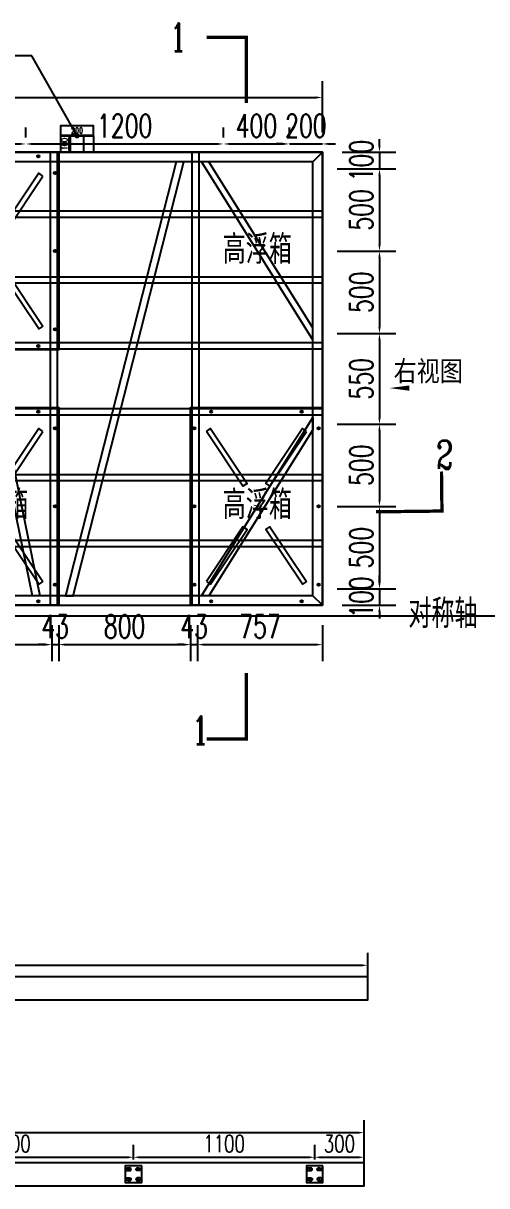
# Model space of a CAD drawing. Header units: millimetres. Extents: x -1471591 to 944464, y -468930 to 547002.
# Drawn here: x -947040 to -944226, y 16680 to 23737 of the extents above; entities that cross this region are included whole.
import ezdxf

# ---------------------------------------------------------------- set-up
doc = ezdxf.new("R2010")
doc.units = ezdxf.units.MM
doc.header["$LTSCALE"] = 10
doc.header["$PDMODE"] = 35
doc.linetypes.add('-6_350_HOLE$0$DASH', pattern=[0.35, 0.25, -0.1])
for name, color, linetype in [('DIM_LEAD', 3, 'Continuous'), ('DIM_SYMB', 3, 'Continuous'), ('PUB_TEXT', 7, 'Continuous'), ('W-FLOAT_BOWL浮筒', 253, 'Continuous'), ('W-STEEL_FRAME钢架', 3, 'Continuous'), ('W-STEEL_KEEL钢龙骨', 5, 'Continuous')]:
    doc.layers.add(name, color=color, linetype=linetype)
doc.styles.add('_TCH_DIM', font='SIMPLEX.shx', dxfattribs={"bigfont": 'hztxt.shx'})
doc.styles.add('_TCH_LABEL', font='COMPLEX', dxfattribs={"bigfont": 'GBCBIG'})
doc.styles.get("Standard").update_dxf_attribs({"font": 'simplex.shx', "width": 0.8, "bigfont": 'hztxt.shx'})
doc.styles.add('STANDARD_T3', font='simplex.shx', dxfattribs={"width": 0.7, "bigfont": 'hztxt.shx'})
doc.styles.add('黑体', font='simhei.ttf', dxfattribs={"width": 0.8})
doc.dimstyles.new('W&&10', dxfattribs={"dimtxt": 35, "dimasz": 10, "dimexe": 25, "dimexo": 30, "dimgap": 10, "dimtad": 1, "dimdec": 0, "dimzin": 0, "dimdsep": 46, "dimtxsty": 'STANDARD_T3', "dimcen": 0.09, "dimclrd": 1, "dimclre": 1, "dimclrt": 7, "dimazin": 2, "dimtfac": 1, "dimtdec": 0, "dimtix": 1, "dimtmove": 1, "dimatfit": 3, "dimfxl": 0, "dimtolj": 1, "dimtzin": 0, "dimarcsym": 0})
doc.dimstyles.new('W&&30', dxfattribs={"dimtxt": 105, "dimasz": 30, "dimexe": 75, "dimexo": 90, "dimgap": 30, "dimtad": 1, "dimdec": 0, "dimzin": 0, "dimdsep": 46, "dimtxsty": 'STANDARD_T3', "dimcen": 0.09, "dimclrd": 1, "dimclre": 1, "dimclrt": 7, "dimazin": 2, "dimtfac": 1, "dimtdec": 0, "dimtix": 1, "dimtmove": 2, "dimatfit": 3, "dimfxl": 0, "dimtolj": 1, "dimtzin": 0, "dimarcsym": 0})
doc.dimstyles.new('W&&40', dxfattribs={"dimtxt": 140, "dimasz": 40, "dimexe": 100, "dimexo": 120, "dimgap": 40, "dimtad": 1, "dimdec": 0, "dimzin": 0, "dimdsep": 46, "dimtxsty": 'STANDARD_T3', "dimcen": 0.09, "dimclrd": 1, "dimclre": 1, "dimclrt": 7, "dimazin": 2, "dimtfac": 1, "dimtdec": 0, "dimtix": 1, "dimtmove": 2, "dimatfit": 3, "dimfxl": 0, "dimtolj": 1, "dimtzin": 0, "dimarcsym": 0})

# ---------------------------------------------------------------- blocks, each defined once
blk = doc.blocks.new('*D854')
at = {"color": 1, "lineweight": -2, "transparency": 16777216}
for p, q in [((-950548.7, 17898.1), (-950548.7, 18093.1)), ((-944948.7, 17898.1), (-944948.7, 18093.1)), ((-950518.7, 18018.1), (-944978.7, 18018.1))]:
    blk.add_line(p, q, dxfattribs=at)
at = {"color": 1, "transparency": 16777216}
for points in [[(-950518.7, 18023.1), (-950518.7, 18013.1), (-950548.7, 18018.1)], [(-944978.7, 18023.1), (-944978.7, 18013.1), (-944948.7, 18018.1)]]:
    blk.add_solid(points, dxfattribs=at)
at = {"layer": 'Defpoints', "color": 0, "transparency": 16777216}
for p in [(-944948.7, 18018.1), (-950548.7, 17808.1), (-944948.7, 17808.1)]:
    blk.add_point(p, dxfattribs=at)
at = {"color": 7, "transparency": 16777216, "insert": (-947748.7, 18100.6), "char_height": 105, "attachment_point": 5, "style": 'STANDARD_T3'}
blk.add_mtext('\\A1;5600', dxfattribs=at)
blk = doc.blocks.new('*D855')
at = {"color": 1, "lineweight": -2, "transparency": 16777216}
for p, q in [((-950570.3, 16769.9), (-950570.3, 17077.5)), ((-944970.3, 16769.9), (-944970.3, 17077.5)), ((-950540.3, 17002.5), (-945000.3, 17002.5))]:
    blk.add_line(p, q, dxfattribs=at)
at = {"color": 1, "transparency": 16777216}
for points in [[(-950540.3, 17007.5), (-950540.3, 16997.5), (-950570.3, 17002.5)], [(-945000.3, 17007.5), (-945000.3, 16997.5), (-944970.3, 17002.5)]]:
    blk.add_solid(points, dxfattribs=at)
at = {"layer": 'Defpoints', "color": 0, "transparency": 16777216}
for p in [(-944970.3, 17002.5), (-950570.3, 16679.9), (-944970.3, 16679.9)]:
    blk.add_point(p, dxfattribs=at)
at = {"color": 7, "transparency": 16777216, "insert": (-947770.3, 17085), "char_height": 105, "attachment_point": 5, "style": 'STANDARD_T3'}
blk.add_mtext('\\A1;5600', dxfattribs=at)
blk = doc.blocks.new('$matou$00000140')
blk.add_lwpolyline([(-50, 50), (50, 50), (50, -50), (-50, -50)], close=True)
for points in [[(-22.5, 37.5), (-37.5, 37.5, 0.414214), (-45, 30), (-45, 30, 0.414214), (-37.5, 22.5), (-22.5, 22.5, 0.414214), (-15, 30), (-15, 30, 0.414214)], [(22.5, 37.5), (37.5, 37.5, -0.414214), (45, 30), (45, 30, -0.414214), (37.5, 22.5), (22.5, 22.5, -0.414214), (15, 30), (15, 30, -0.414214)], [(-22.5, -37.5), (-37.5, -37.5, -0.414214), (-45, -30), (-45, -30, -0.414214), (-37.5, -22.5), (-22.5, -22.5, -0.414214), (-15, -30), (-15, -30, -0.414214)], [(22.5, -37.5), (37.5, -37.5, 0.414214), (45, -30), (45, -30, 0.414214), (37.5, -22.5), (22.5, -22.5, 0.414214), (15, -30), (15, -30, 0.414214)]]:
    blk.add_lwpolyline(points, format="xyb", close=True)
blk = doc.blocks.new('*U322')
at = {"layer": 'W-STEEL_FRAME钢架', "color": 2}
for centre in [(-25, 32.7), (25, 32.7), (-25, -32.7), (25, -32.7)]:
    blk.add_circle(centre, 7, dxfattribs=at)
blk.add_blockref('$matou$00000140', (0, 0))
blk = doc.blocks.new('*U323')
at = {"color": 0, "linetype": 'ByBlock', "lineweight": -2}
for p in [(0, 0), (1100, 0)]:
    blk.add_blockref('*U322', p, dxfattribs=at)
blk = doc.blocks.new('*D858')
at = {"color": 1, "lineweight": -2, "transparency": 16777216}
for p, q in [((-947870.3, 16839.9), (-947870.3, 16927.8)), ((-946370.3, 16839.9), (-946370.3, 16927.8)), ((-947840.3, 16852.8), (-946400.3, 16852.8))]:
    blk.add_line(p, q, dxfattribs=at)
at = {"color": 1, "transparency": 16777216}
for points in [[(-947840.3, 16857.8), (-947840.3, 16847.8), (-947870.3, 16852.8)], [(-946400.3, 16857.8), (-946400.3, 16847.8), (-946370.3, 16852.8)]]:
    blk.add_solid(points, dxfattribs=at)
at = {"layer": 'Defpoints', "color": 0, "transparency": 16777216}
for p in [(-946370.3, 16852.8), (-947870.3, 16749.9), (-946370.3, 16749.9)]:
    blk.add_point(p, dxfattribs=at)
at = {"color": 7, "transparency": 16777216, "insert": (-947120.3, 16935.3), "char_height": 105, "attachment_point": 5, "style": 'STANDARD_T3'}
blk.add_mtext('\\A1;1500', dxfattribs=at)
blk = doc.blocks.new('*D859')
at = {"color": 1, "lineweight": -2, "transparency": 16777216}
for p, q in [((-946370.3, 16839.9), (-946370.3, 16927.8)), ((-945270.3, 16839.9), (-945270.3, 16927.8)), ((-946340.3, 16852.8), (-945300.3, 16852.8))]:
    blk.add_line(p, q, dxfattribs=at)
at = {"color": 1, "transparency": 16777216}
for points in [[(-946340.3, 16857.8), (-946340.3, 16847.8), (-946370.3, 16852.8)], [(-945300.3, 16857.8), (-945300.3, 16847.8), (-945270.3, 16852.8)]]:
    blk.add_solid(points, dxfattribs=at)
at = {"layer": 'Defpoints', "color": 0, "transparency": 16777216}
for p in [(-945270.3, 16852.8), (-946370.3, 16749.9), (-945270.3, 16749.9)]:
    blk.add_point(p, dxfattribs=at)
at = {"color": 7, "transparency": 16777216, "insert": (-945820.3, 16935.3), "char_height": 105, "attachment_point": 5, "style": 'STANDARD_T3'}
blk.add_mtext('\\A1;1100', dxfattribs=at)
blk = doc.blocks.new('*D860')
at = {"color": 1, "lineweight": -2, "transparency": 16777216}
for p, q in [((-945270.3, 16839.9), (-945270.3, 16927.8)), ((-944970.3, 16839.9), (-944970.3, 16927.8)), ((-945240.3, 16852.8), (-945000.3, 16852.8))]:
    blk.add_line(p, q, dxfattribs=at)
at = {"color": 1, "transparency": 16777216}
for points in [[(-945240.3, 16857.8), (-945240.3, 16847.8), (-945270.3, 16852.8)], [(-945000.3, 16857.8), (-945000.3, 16847.8), (-944970.3, 16852.8)]]:
    blk.add_solid(points, dxfattribs=at)
at = {"layer": 'Defpoints', "color": 0, "transparency": 16777216}
for p in [(-944970.3, 16852.8), (-945270.3, 16749.9), (-944970.3, 16749.9)]:
    blk.add_point(p, dxfattribs=at)
at = {"color": 7, "transparency": 16777216, "insert": (-945120.3, 16935.3), "char_height": 105, "attachment_point": 5, "style": 'STANDARD_T3'}
blk.add_mtext('\\A1;300', dxfattribs=at)
blk = doc.blocks.new('*D340')
at = {"color": 1, "lineweight": -2, "transparency": 16777216}
for p, q in [((-947580.8, 20083.3), (-947580.8, 19864.8)), ((-946866.8, 20083.3), (-946866.8, 19864.8)), ((-947540.8, 19964.8), (-946906.8, 19964.8))]:
    blk.add_line(p, q, dxfattribs=at)
at = {"color": 1, "transparency": 16777216}
for points in [[(-947540.8, 19971.5), (-947540.8, 19958.1), (-947580.8, 19964.8)], [(-946906.8, 19971.5), (-946906.8, 19958.1), (-946866.8, 19964.8)]]:
    blk.add_solid(points, dxfattribs=at)
at = {"layer": 'Defpoints', "color": 0, "transparency": 16777216}
for p in [(-947580.8, 20203.3), (-946866.8, 20203.3), (-946866.8, 19964.8)]:
    blk.add_point(p, dxfattribs=at)
at = {"color": 7, "transparency": 16777216, "insert": (-947223.8, 20074.8), "char_height": 140, "attachment_point": 5, "style": 'STANDARD_T3'}
blk.add_mtext('\\A1;714', dxfattribs=at)
blk = doc.blocks.new('*D333')
at = {"color": 1, "lineweight": -2, "transparency": 16777216}
for p, q in [((-946866.8, 20083.3), (-946866.8, 19864.8)), ((-946824.3, 20083.3), (-946824.3, 19864.8)), ((-946906.8, 19964.8), (-946946.8, 19964.8)), ((-946866.8, 19964.8), (-946824.3, 19964.8)), ((-946784.3, 19964.8), (-946744.3, 19964.8))]:
    blk.add_line(p, q, dxfattribs=at)
at = {"color": 1, "transparency": 16777216}
for points in [[(-946906.8, 19971.5), (-946906.8, 19958.1), (-946866.8, 19964.8)], [(-946784.3, 19971.5), (-946784.3, 19958.1), (-946824.3, 19964.8)]]:
    blk.add_solid(points, dxfattribs=at)
at = {"layer": 'Defpoints', "color": 0, "transparency": 16777216}
for p in [(-946866.8, 20203.3), (-946824.3, 20203.3), (-946824.3, 19964.8)]:
    blk.add_point(p, dxfattribs=at)
at = {"color": 7, "transparency": 16777216, "insert": (-946845.6, 20074.8), "char_height": 140, "attachment_point": 5, "style": 'STANDARD_T3'}
blk.add_mtext('\\A1;43', dxfattribs=at)
blk = doc.blocks.new('*D334')
at = {"color": 1, "lineweight": -2, "transparency": 16777216}
for p, q in [((-946824.3, 20083.3), (-946824.3, 19864.8)), ((-946023.8, 20083.3), (-946023.8, 19864.8)), ((-946784.3, 19964.8), (-946063.8, 19964.8))]:
    blk.add_line(p, q, dxfattribs=at)
at = {"color": 1, "transparency": 16777216}
for points in [[(-946784.3, 19971.5), (-946784.3, 19958.1), (-946824.3, 19964.8)], [(-946063.8, 19971.5), (-946063.8, 19958.1), (-946023.8, 19964.8)]]:
    blk.add_solid(points, dxfattribs=at)
at = {"layer": 'Defpoints', "color": 0, "transparency": 16777216}
for p in [(-946824.3, 20203.3), (-946023.8, 20203.3), (-946023.8, 19964.8)]:
    blk.add_point(p, dxfattribs=at)
at = {"color": 7, "transparency": 16777216, "insert": (-946424.1, 20074.8), "char_height": 140, "attachment_point": 5, "style": 'STANDARD_T3'}
blk.add_mtext('\\A1;800', dxfattribs=at)
blk = doc.blocks.new('*D330')
at = {"color": 1, "lineweight": -2, "transparency": 16777216}
for p, q in [((-946023.8, 20083.3), (-946023.8, 19864.8)), ((-945980.8, 20083.3), (-945980.8, 19864.8)), ((-946063.8, 19964.8), (-946103.8, 19964.8)), ((-946023.8, 19964.8), (-945980.8, 19964.8)), ((-945940.8, 19964.8), (-945900.8, 19964.8))]:
    blk.add_line(p, q, dxfattribs=at)
at = {"color": 1, "transparency": 16777216}
for points in [[(-946063.8, 19971.5), (-946063.8, 19958.1), (-946023.8, 19964.8)], [(-945940.8, 19971.5), (-945940.8, 19958.1), (-945980.8, 19964.8)]]:
    blk.add_solid(points, dxfattribs=at)
at = {"layer": 'Defpoints', "color": 0, "transparency": 16777216}
for p in [(-946023.8, 20203.3), (-945980.8, 20203.3), (-945980.8, 19964.8)]:
    blk.add_point(p, dxfattribs=at)
at = {"color": 7, "transparency": 16777216, "insert": (-946002.3, 20074.8), "char_height": 140, "attachment_point": 5, "style": 'STANDARD_T3'}
blk.add_mtext('\\A1;43', dxfattribs=at)
blk = doc.blocks.new('*D331')
at = {"color": 1, "lineweight": -2, "transparency": 16777216}
for p, q in [((-945980.8, 20083.3), (-945980.8, 19864.8)), ((-945223.8, 20083.3), (-945223.8, 19864.8)), ((-945940.8, 19964.8), (-945263.8, 19964.8))]:
    blk.add_line(p, q, dxfattribs=at)
at = {"color": 1, "transparency": 16777216}
for points in [[(-945940.8, 19971.5), (-945940.8, 19958.1), (-945980.8, 19964.8)], [(-945263.8, 19971.5), (-945263.8, 19958.1), (-945223.8, 19964.8)]]:
    blk.add_solid(points, dxfattribs=at)
at = {"layer": 'Defpoints', "color": 0, "transparency": 16777216}
for p in [(-945980.8, 20203.3), (-945223.8, 20203.3), (-945223.8, 19964.8)]:
    blk.add_point(p, dxfattribs=at)
at = {"color": 7, "transparency": 16777216, "insert": (-945602.3, 20074.8), "char_height": 140, "attachment_point": 5, "style": 'STANDARD_T3'}
blk.add_mtext('\\A1;757', dxfattribs=at)
blk = doc.blocks.new('*D332')
at = {"color": 1, "lineweight": -2, "transparency": 16777216}
for p, q in [((-950823.8, 23073.3), (-950823.8, 23385.8)), ((-945223.8, 23073.3), (-945223.8, 23385.8)), ((-950783.8, 23285.8), (-945263.8, 23285.8))]:
    blk.add_line(p, q, dxfattribs=at)
at = {"color": 1, "transparency": 16777216}
for points in [[(-950783.8, 23292.5), (-950783.8, 23279.1), (-950823.8, 23285.8)], [(-945263.8, 23292.5), (-945263.8, 23279.1), (-945223.8, 23285.8)]]:
    blk.add_solid(points, dxfattribs=at)
at = {"layer": 'Defpoints', "color": 0, "transparency": 16777216}
for p in [(-945223.8, 23285.8), (-950823.8, 22953.3), (-945223.8, 22953.3)]:
    blk.add_point(p, dxfattribs=at)
at = {"color": 7, "transparency": 16777216, "insert": (-948023.8, 23395.8), "char_height": 140, "attachment_point": 5, "style": 'STANDARD_T3'}
blk.add_mtext('\\A1;5600', dxfattribs=at)
blk = doc.blocks.new('*D361')
at = {"color": 1, "lineweight": -2, "transparency": 16777216}
for p, q in [((-947423.8, 23043.3), (-947423.8, 23103.9)), ((-947023.8, 23043.3), (-947023.8, 23103.9)), ((-947383.8, 23003.9), (-947063.8, 23003.9))]:
    blk.add_line(p, q, dxfattribs=at)
at = {"color": 1, "transparency": 16777216}
for points in [[(-947383.8, 23010.6), (-947383.8, 22997.3), (-947423.8, 23003.9)], [(-947063.8, 23010.6), (-947063.8, 22997.3), (-947023.8, 23003.9)]]:
    blk.add_solid(points, dxfattribs=at)
at = {"layer": 'Defpoints', "color": 0, "transparency": 16777216}
for p in [(-947023.8, 23003.9), (-947423.8, 22923.3), (-947023.8, 22923.3)]:
    blk.add_point(p, dxfattribs=at)
at = {"color": 7, "transparency": 16777216, "insert": (-947223.8, 23113.9), "char_height": 140, "attachment_point": 5, "style": 'STANDARD_T3'}
blk.add_mtext('\\A1;400', dxfattribs=at)
blk = doc.blocks.new('*D362')
at = {"color": 1, "lineweight": -2, "transparency": 16777216}
for p, q in [((-947023.8, 23043.3), (-947023.8, 23103.9)), ((-945823.8, 23043.3), (-945823.8, 23103.9)), ((-946983.8, 23003.9), (-945863.8, 23003.9))]:
    blk.add_line(p, q, dxfattribs=at)
at = {"color": 1, "transparency": 16777216}
for points in [[(-946983.8, 23010.6), (-946983.8, 22997.3), (-947023.8, 23003.9)], [(-945863.8, 23010.6), (-945863.8, 22997.3), (-945823.8, 23003.9)]]:
    blk.add_solid(points, dxfattribs=at)
at = {"layer": 'Defpoints', "color": 0, "transparency": 16777216}
for p in [(-945823.8, 23003.9), (-947023.8, 22923.3), (-945823.8, 22923.3)]:
    blk.add_point(p, dxfattribs=at)
at = {"color": 7, "transparency": 16777216, "insert": (-946423.8, 23113.9), "char_height": 140, "attachment_point": 5, "style": 'STANDARD_T3'}
blk.add_mtext('\\A1;1200', dxfattribs=at)
blk = doc.blocks.new('*D347')
at = {"color": 1, "lineweight": -2, "transparency": 16777216}
for p, q in [((-945823.8, 23043.3), (-945823.8, 23103.9)), ((-945423.8, 23043.3), (-945423.8, 23103.9)), ((-945783.8, 23003.9), (-945463.8, 23003.9))]:
    blk.add_line(p, q, dxfattribs=at)
at = {"color": 1, "transparency": 16777216}
for points in [[(-945783.8, 23010.6), (-945783.8, 22997.3), (-945823.8, 23003.9)], [(-945463.8, 23010.6), (-945463.8, 22997.3), (-945423.8, 23003.9)]]:
    blk.add_solid(points, dxfattribs=at)
at = {"layer": 'Defpoints', "color": 0, "transparency": 16777216}
for p in [(-945423.8, 23003.9), (-945823.8, 22923.3), (-945423.8, 22923.3)]:
    blk.add_point(p, dxfattribs=at)
at = {"color": 7, "transparency": 16777216, "insert": (-945623.8, 23113.9), "char_height": 140, "attachment_point": 5, "style": 'STANDARD_T3'}
blk.add_mtext('\\A1;400', dxfattribs=at)
blk = doc.blocks.new('*D348')
at = {"color": 1, "lineweight": -2, "transparency": 16777216}
for p, q in [((-945423.8, 23043.3), (-945423.8, 23103.9)), ((-945223.8, 23073.3), (-945223.8, 23103.9)), ((-945463.8, 23003.9), (-945503.8, 23003.9)), ((-945423.8, 23003.9), (-945223.8, 23003.9)), ((-945183.8, 23003.9), (-945143.8, 23003.9))]:
    blk.add_line(p, q, dxfattribs=at)
at = {"color": 1, "transparency": 16777216}
for points in [[(-945463.8, 23010.6), (-945463.8, 22997.3), (-945423.8, 23003.9)], [(-945183.8, 23010.6), (-945183.8, 22997.3), (-945223.8, 23003.9)]]:
    blk.add_solid(points, dxfattribs=at)
at = {"layer": 'Defpoints', "color": 0, "transparency": 16777216}
for p in [(-945223.8, 23003.9), (-945223.8, 22953.3), (-945423.8, 22923.3)]:
    blk.add_point(p, dxfattribs=at)
at = {"color": 7, "transparency": 16777216, "insert": (-945323.8, 23113.9), "char_height": 140, "attachment_point": 5, "style": 'STANDARD_T3'}
blk.add_mtext('\\A1;200', dxfattribs=at)
blk = doc.blocks.new('*D349')
at = {"color": 1, "lineweight": -2, "transparency": 16777216}
for p, q in [((-944877.1, 22993.3), (-944877.1, 23033.3)), ((-945103.8, 22953.3), (-944777.1, 22953.3)), ((-944877.1, 22953.3), (-944877.1, 22853.3)), ((-945133.8, 22853.3), (-944777.1, 22853.3)), ((-944877.1, 22813.3), (-944877.1, 22773.3))]:
    blk.add_line(p, q, dxfattribs=at)
at = {"color": 1, "transparency": 16777216}
for points in [[(-944883.8, 22993.3), (-944870.4, 22993.3), (-944877.1, 22953.3)], [(-944883.8, 22813.3), (-944870.4, 22813.3), (-944877.1, 22853.3)]]:
    blk.add_solid(points, dxfattribs=at)
at = {"layer": 'Defpoints', "color": 0, "transparency": 16777216}
for p in [(-945223.8, 22953.3), (-945253.8, 22853.3), (-944877.1, 22853.3)]:
    blk.add_point(p, dxfattribs=at)
at = {"color": 7, "transparency": 16777216, "insert": (-944987.1, 22903.3), "char_height": 140, "attachment_point": 5, "rotation": 90, "style": 'STANDARD_T3'}
blk.add_mtext('\\A1;100', dxfattribs=at)
blk = doc.blocks.new('*D350')
at = {"color": 1, "lineweight": -2, "transparency": 16777216}
for p, q in [((-945133.8, 22853.3), (-944777.1, 22853.3)), ((-944877.1, 22813.3), (-944877.1, 22393.3)), ((-945133.8, 22353.3), (-944777.1, 22353.3))]:
    blk.add_line(p, q, dxfattribs=at)
at = {"color": 1, "transparency": 16777216}
for points in [[(-944883.8, 22813.3), (-944870.4, 22813.3), (-944877.1, 22853.3)], [(-944883.8, 22393.3), (-944870.4, 22393.3), (-944877.1, 22353.3)]]:
    blk.add_solid(points, dxfattribs=at)
at = {"layer": 'Defpoints', "color": 0, "transparency": 16777216}
for p in [(-945253.8, 22853.3), (-945253.8, 22353.3), (-944877.1, 22353.3)]:
    blk.add_point(p, dxfattribs=at)
at = {"color": 7, "transparency": 16777216, "insert": (-944987.1, 22603.3), "char_height": 140, "attachment_point": 5, "rotation": 90, "style": 'STANDARD_T3'}
blk.add_mtext('\\A1;500', dxfattribs=at)
blk = doc.blocks.new('*D351')
at = {"color": 1, "lineweight": -2, "transparency": 16777216}
for p, q in [((-945133.8, 22353.3), (-944777.1, 22353.3)), ((-944877.1, 22313.3), (-944877.1, 21893.3)), ((-945133.8, 21853.3), (-944777.1, 21853.3))]:
    blk.add_line(p, q, dxfattribs=at)
at = {"color": 1, "transparency": 16777216}
for points in [[(-944883.8, 22313.3), (-944870.4, 22313.3), (-944877.1, 22353.3)], [(-944883.8, 21893.3), (-944870.4, 21893.3), (-944877.1, 21853.3)]]:
    blk.add_solid(points, dxfattribs=at)
at = {"layer": 'Defpoints', "color": 0, "transparency": 16777216}
for p in [(-945253.8, 22353.3), (-945253.8, 21853.3), (-944877.1, 21853.3)]:
    blk.add_point(p, dxfattribs=at)
at = {"color": 7, "transparency": 16777216, "insert": (-944987.1, 22103.3), "char_height": 140, "attachment_point": 5, "rotation": 90, "style": 'STANDARD_T3'}
blk.add_mtext('\\A1;500', dxfattribs=at)
blk = doc.blocks.new('*D352')
at = {"color": 1, "lineweight": -2, "transparency": 16777216}
for p, q in [((-945133.8, 21853.3), (-944777.1, 21853.3)), ((-944877.1, 21813.3), (-944877.1, 21343.3)), ((-945133.8, 21303.3), (-944777.1, 21303.3))]:
    blk.add_line(p, q, dxfattribs=at)
at = {"color": 1, "transparency": 16777216}
for points in [[(-944883.8, 21813.3), (-944870.4, 21813.3), (-944877.1, 21853.3)], [(-944883.8, 21343.3), (-944870.4, 21343.3), (-944877.1, 21303.3)]]:
    blk.add_solid(points, dxfattribs=at)
at = {"layer": 'Defpoints', "color": 0, "transparency": 16777216}
for p in [(-945253.8, 21853.3), (-945253.8, 21303.3), (-944877.1, 21303.3)]:
    blk.add_point(p, dxfattribs=at)
at = {"color": 7, "transparency": 16777216, "insert": (-944987.1, 21578.3), "char_height": 140, "attachment_point": 5, "rotation": 90, "style": 'STANDARD_T3'}
blk.add_mtext('\\A1;550', dxfattribs=at)
blk = doc.blocks.new('*D353')
at = {"color": 1, "lineweight": -2, "transparency": 16777216}
for p, q in [((-945133.8, 21303.3), (-944777.1, 21303.3)), ((-944877.1, 21263.3), (-944877.1, 20843.3)), ((-945133.8, 20803.3), (-944777.1, 20803.3))]:
    blk.add_line(p, q, dxfattribs=at)
at = {"color": 1, "transparency": 16777216}
for points in [[(-944883.8, 21263.3), (-944870.4, 21263.3), (-944877.1, 21303.3)], [(-944883.8, 20843.3), (-944870.4, 20843.3), (-944877.1, 20803.3)]]:
    blk.add_solid(points, dxfattribs=at)
at = {"layer": 'Defpoints', "color": 0, "transparency": 16777216}
for p in [(-945253.8, 21303.3), (-945253.8, 20803.3), (-944877.1, 20803.3)]:
    blk.add_point(p, dxfattribs=at)
at = {"color": 7, "transparency": 16777216, "insert": (-944987.1, 21053.3), "char_height": 140, "attachment_point": 5, "rotation": 90, "style": 'STANDARD_T3'}
blk.add_mtext('\\A1;500', dxfattribs=at)
blk = doc.blocks.new('*D363')
at = {"color": 1, "lineweight": -2, "transparency": 16777216}
for p, q in [((-945133.8, 20803.3), (-944777.1, 20803.3)), ((-944877.1, 20763.3), (-944877.1, 20343.3)), ((-945133.8, 20303.3), (-944777.1, 20303.3))]:
    blk.add_line(p, q, dxfattribs=at)
at = {"color": 1, "transparency": 16777216}
for points in [[(-944883.8, 20763.3), (-944870.4, 20763.3), (-944877.1, 20803.3)], [(-944883.8, 20343.3), (-944870.4, 20343.3), (-944877.1, 20303.3)]]:
    blk.add_solid(points, dxfattribs=at)
at = {"layer": 'Defpoints', "color": 0, "transparency": 16777216}
for p in [(-945253.8, 20803.3), (-945253.8, 20303.3), (-944877.1, 20303.3)]:
    blk.add_point(p, dxfattribs=at)
at = {"color": 7, "transparency": 16777216, "insert": (-944987.1, 20553.3), "char_height": 140, "attachment_point": 5, "rotation": 90, "style": 'STANDARD_T3'}
blk.add_mtext('\\A1;500', dxfattribs=at)
blk = doc.blocks.new('*D364')
at = {"color": 1, "lineweight": -2, "transparency": 16777216}
for p, q in [((-944877.1, 20343.3), (-944877.1, 20383.3)), ((-945133.8, 20303.3), (-944777.1, 20303.3)), ((-944877.1, 20303.3), (-944877.1, 20203.3)), ((-945103.8, 20203.3), (-944777.1, 20203.3)), ((-944877.1, 20163.3), (-944877.1, 20123.3))]:
    blk.add_line(p, q, dxfattribs=at)
at = {"color": 1, "transparency": 16777216}
for points in [[(-944883.8, 20343.3), (-944870.4, 20343.3), (-944877.1, 20303.3)], [(-944883.8, 20163.3), (-944870.4, 20163.3), (-944877.1, 20203.3)]]:
    blk.add_solid(points, dxfattribs=at)
at = {"layer": 'Defpoints', "color": 0, "transparency": 16777216}
for p in [(-945253.8, 20303.3), (-945223.8, 20203.3), (-944877.1, 20203.3)]:
    blk.add_point(p, dxfattribs=at)
at = {"color": 7, "transparency": 16777216, "insert": (-944987.1, 20253.3), "char_height": 140, "attachment_point": 5, "rotation": 90, "style": 'STANDARD_T3'}
blk.add_mtext('\\A1;100', dxfattribs=at)
blk = doc.blocks.new('*U1271')
at = {"layer": 'W-STEEL_KEEL钢龙骨'}
blk.add_lwpolyline([(-2800, -20), (2800, -20), (2800, 20), (-2800, 20)], close=True, dxfattribs=at)
blk = doc.blocks.new('*U1270')
at = {"color": 0, "linetype": 'ByBlock', "lineweight": -2}
for p in [(0, 2000), (0, 1600), (0, 1200), (0, 800), (0, 400), (0, 0)]:
    blk.add_blockref('*U1271', p, dxfattribs=at)
blk = doc.blocks.new('*U1273')
at = {"layer": 'W-STEEL_FRAME钢架', "color": 1}
blk.add_lwpolyline([(358.4, 1317), (313.1, 1317), (-358.4, -1317), (-313.1, -1317)], close=True, dxfattribs=at)
blk = doc.blocks.new('*U1272')
at = {"color": 0, "linetype": 'ByBlock', "lineweight": -2}
for p in [(0, 0), (1600, 0), (3200, 0)]:
    blk.add_blockref('*U1273', p, dxfattribs=at)
blk = doc.blocks.new('*U1275')
at = {"layer": 'W-STEEL_FRAME钢架', "color": 6}
for points in [[(-2111.1, 1317.1), (-2065.8, 1317.1), (-2742, 235.2), (-2742, 310.1)], [(-1099.4, 1316.9), (-1054.1, 1316.9), (-514.1, -1317.1), (-559.4, -1317.1)], [(500.6, 1316.9), (545.9, 1316.9), (1085.9, -1317.1), (1040.6, -1317.1)], [(2111.1, 1317.1), (2065.8, 1317.1), (2742, 235.2), (2742, 310.1)], [(-2111.1, -1317.1), (-2065.8, -1317.1), (-2742, -235.2), (-2742, -310.1)], [(2111.1, -1317.1), (2065.8, -1317.1), (2742, -235.2), (2742, -310.1)]]:
    blk.add_lwpolyline(points, close=True, dxfattribs=at)
blk = doc.blocks.new('*U1274')
at = {"color": 0, "linetype": 'ByBlock', "lineweight": -2}
blk.add_blockref('*U1275', (0, 0), dxfattribs=at)
blk = doc.blocks.new('$matou$00000186')
for points in [[(-600, 400), (600, 400), (600, -400), (-600, -400)], [(-455.8, 303.8), (-472.4, 278.9), (-139.6, 57), (-122.9, 82)], [(455.8, 303.8), (472.4, 278.9), (139.6, 57), (122.9, 82)], [(-455.8, -303.8), (-472.4, -278.9), (-139.6, -57), (-122.9, -82)], [(455.8, -303.8), (472.4, -278.9), (139.6, -57), (122.9, -82)]]:
    blk.add_lwpolyline(points, close=True)
at = {"color": 1}
for centre in [(-475, 377.5), (0, 377.5), (475, 377.5), (-575, 275), (575, 275), (-575, -275), (575, -275), (-475, -377.5), (0, -377.5), (475, -377.5)]:
    blk.add_circle(centre, 7, dxfattribs=at)
at = {"layer": 'PUB_TEXT', "style": '黑体', "width": 0.8}
blk.add_text('JY', height=52.57, dxfattribs=at).set_placement((-44.4, -35.3))
blk = doc.blocks.new('*U1277')
at = {"layer": 'W-FLOAT_BOWL浮筒', "rotation": 90}
blk.add_blockref('$matou$00000186', (0, 0), dxfattribs=at)
blk = doc.blocks.new('*U1276')
at = {"color": 0, "linetype": 'ByBlock', "lineweight": -2}
for p in [(0, 0), (1600, 0), (3200, 0)]:
    blk.add_blockref('*U1277', p, dxfattribs=at)
blk = doc.blocks.new('*U1279')
at = {"layer": 'W-FLOAT_BOWL浮筒', "rotation": 90}
blk.add_blockref('$matou$00000186', (0, 0), dxfattribs=at)
blk = doc.blocks.new('*U1278')
at = {"color": 0, "linetype": 'ByBlock', "lineweight": -2}
for p in [(0, 0), (1600, 0), (3200, 0), (4800, 0)]:
    blk.add_blockref('*U1279', p, dxfattribs=at)
blk = doc.blocks.new('B')
at = {"layer": 'W-STEEL_FRAME钢架'}
for points in [[(-2742.1, 1317), (-2800.1, 1375), (-2800.1, -1375), (-2742.1, -1317)], [(2741.9, 1317), (-2742.1, 1317), (-2800.1, 1375), (2799.9, 1375)], [(2741.9, 1317), (2799.9, 1375), (2799.9, -1375), (2741.9, -1317)], [(2741.9, -1317), (-2742.1, -1317), (-2800.1, -1375), (2799.9, -1375)]]:
    blk.add_lwpolyline(points, close=True, dxfattribs=at)
at = {"layer": 'W-STEEL_FRAME钢架', "color": 1}
for points in [[(-2008.6, 1375), (-2051.6, 1375), (-2051.6, -1375), (-2008.6, -1375)], [(-1148.6, 1375), (-1191.6, 1375), (-1191.6, -1375), (-1148.6, -1375)], [(-451.6, 1375), (-408.6, 1375), (-408.6, -1375), (-451.6, -1375)], [(408.4, 1375), (451.4, 1375), (451.4, -1375), (408.4, -1375)], [(1191.4, 1375), (1148.4, 1375), (1148.4, -1375), (1191.4, -1375)], [(2051.4, 1375), (2008.4, 1375), (2008.4, -1375), (2051.4, -1375)]]:
    blk.add_lwpolyline(points, close=True, dxfattribs=at)
for name, p in [('*U1276', (-2400.1, 775)), ('*U1274', (-0.1, 0.1)), ('*U1272', (-1600, 0)), ('*U1278', (-2400.1, -775))]:
    blk.add_blockref(name, p)
at = {"xscale": -1, "rotation": 180}
blk.add_blockref('*U1270', (-0.1, 1000), dxfattribs=at)
at = {"layer": 'PUB_TEXT', "width": 0.8}
for p in [(2194.9, 697.8), (-1005.1, -852.2), (594.9, -852.2), (2194.9, -852.2)]:
    blk.add_text('高浮箱', height=175, dxfattribs=at).set_placement(p)
blk = doc.blocks.new('*D495')
at = {"color": 1, "lineweight": -2, "transparency": 16777216}
for p, q in [((-70, -30), (-23.6, -30)), ((-48.6, -120), (-48.6, -40)), ((-70, -130), (-23.6, -130))]:
    blk.add_line(p, q, dxfattribs=at)
at = {"color": 1, "transparency": 16777216}
for points in [[(-50.3, -40), (-46.9, -40), (-48.6, -30)], [(-50.3, -120), (-46.9, -120), (-48.6, -130)]]:
    blk.add_solid(points, dxfattribs=at)
at = {"layer": 'Defpoints', "color": 0, "transparency": 16777216}
for p in [(-100, -30), (-48.6, -30), (-100, -130)]:
    blk.add_point(p, dxfattribs=at)
at = {"color": 7, "transparency": 16777216, "insert": (-76.1, -80), "char_height": 35, "attachment_point": 5, "rotation": 90, "style": 'STANDARD_T3'}
blk.add_mtext('\\A1;100', dxfattribs=at)
blk = doc.blocks.new('*D496')
at = {"color": 1, "lineweight": -2, "transparency": 16777216}
for p, q in [((-100, -30), (-100, -50.4)), ((-90, -25.4), (90, -25.4)), ((100, -31.9), (100, -50.4))]:
    blk.add_line(p, q, dxfattribs=at)
at = {"color": 1, "transparency": 16777216}
for points in [[(-90, -23.7), (-90, -27.1), (-100, -25.4)], [(90, -23.7), (90, -27.1), (100, -25.4)]]:
    blk.add_solid(points, dxfattribs=at)
at = {"layer": 'Defpoints', "color": 0, "transparency": 16777216}
for p in [(-100, 0), (100, -1.9), (100, -25.4)]:
    blk.add_point(p, dxfattribs=at)
at = {"color": 7, "transparency": 16777216, "insert": (0, 2.1), "char_height": 35, "attachment_point": 5, "style": 'STANDARD_T3'}
blk.add_mtext('\\A1;200', dxfattribs=at)
blk = doc.blocks.new('锚点')
at = {"layer": 'W-STEEL_FRAME钢架'}
for points in [[(-100, -30), (100, -30), (100, 30), (-100, 30)], [(-100, -30), (-100, -130), (-40, -130), (-40, -30)], [(100, -30), (100, -130), (40, -130), (40, -30)]]:
    blk.add_lwpolyline(points, close=True, dxfattribs=at)
dim = blk.add_linear_dim(base=(100, -25.4), p1=(-100, 0), p2=(100, -1.9), dimstyle='W&&10')
dim.commit()
dim.dimension.update_dxf_attribs({"geometry": '*D496', "text_midpoint": (0, 2.1)})
dim = blk.add_linear_dim(base=(-48.6, -30), p1=(-100, -130), p2=(-100, -30), angle=90, dimstyle='W&&10')
dim.commit()
dim.dimension.update_dxf_attribs({"geometry": '*D495', "text_midpoint": (-76.1, -80)})

msp = doc.modelspace()

# ---------------------------------------------------------------- linework, layer by layer
msp.add_lwpolyline([(-950823.8, 20203.3), (-945223.8, 20203.3), (-945223.8, 22953.3), (-950823.8, 22953.3)], close=True)
at = {"color": 8, "linetype": '-6_350_HOLE$0$DASH'}
msp.add_lwpolyline([(-951955, 20138.7), (-943705.6, 20138.7)], dxfattribs=at)
at = {"layer": 'DIM_LEAD'}
for p, q in [((-946987.2, 23537.9), (-947529, 23537.9)), ((-946712.8, 23053.3), (-946987.2, 23537.9))]:
    msp.add_line(p, q, dxfattribs=at)
at = {"layer": 'DIM_LEAD', "const_width": 16}
msp.add_lwpolyline([(-946708.8, 23046.4, 1), (-946716.7, 23060.3, 1)], format="xyb", close=True, dxfattribs=at)
at = {"layer": 'DIM_SYMB', "const_width": 20}
for points in [[(-945925.4, 23651.6), (-945685.4, 23651.6), (-945685.4, 23251.6)], [(-944897.9, 20770.9), (-944497.9, 20775.6), (-944500.7, 21015.6)], [(-945685.4, 19791.5), (-945685.4, 19391.5), (-945925.4, 19391.5)]]:
    msp.add_lwpolyline(points, dxfattribs=at)
at = {"layer": 'DIM_SYMB'}
msp.add_lwpolyline([(-944500.1, 21521.9, 0, 0, 0), (-944816.1, 21521.9, 0, 32, 0), (-944696.1, 21521.9, 0, 0, 0)], format="xyseb", dxfattribs=at)
at = {"layer": 'W-STEEL_FRAME钢架'}
for points in [[(-950548.7, 17808.1), (-944948.7, 17808.1), (-944948.7, 17948.1), (-950548.7, 17948.1)], [(-950570.3, 16679.9), (-944970.3, 16679.9), (-944970.3, 16819.9), (-950570.3, 16819.9)]]:
    msp.add_lwpolyline(points, close=True, dxfattribs=at)

# ---------------------------------------------------------------- block references
for name, p in [('锚点', (-946712.8, 23083.3)), ('B', (-948023.8, 21578.3))]:
    msp.add_blockref(name, p)
at = {"xscale": -1}
msp.add_blockref('*U323', (-945270.3, 16749.9), dxfattribs=at)

# ---------------------------------------------------------------- texts
at = {"layer": 'PUB_TEXT', "color": 7, "style": '_TCH_LABEL', "width": 0.705882}
for s, p in [('1', (-946151.1, 23566.6)), ('2', (-944532.7, 21032.8)), ('1', (-946016.1, 19359.5))]:
    msp.add_text(s, height=170, dxfattribs=at).set_placement(p)
at = {"layer": 'PUB_TEXT', "color": 7, "style": '_TCH_DIM'}
msp.add_text('右视图', height=140, dxfattribs=at).set_placement((-944791.1, 21550.3))
at = {"layer": 'PUB_TEXT', "width": 0.8}
msp.add_text('对称轴', height=175, dxfattribs=at).set_placement((-944701.4, 20065.3))

# ---------------------------------------------------------------- dimensions: what is measured, and where the dimension line sits
dim = msp.add_aligned_dim(p1=(-950823.8, 22953.3), p2=(-945223.8, 22953.3), distance=332.5, dimstyle='W&&40')
dim.commit()
dim.dimension.update_dxf_attribs({"geometry": '*D332', "text_midpoint": (-948023.8, 23395.8)})
for base, p1, p2, dimstyle, picture, middle in [((-947023.8, 23003.9), (-947423.8, 22923.3), (-947023.8, 22923.3), 'W&&40', '*D361', (-947223.8, 23113.9)), ((-945823.8, 23003.9), (-947023.8, 22923.3), (-945823.8, 22923.3), 'W&&40', '*D362', (-946423.8, 23113.9)), ((-945423.8, 23003.9), (-945823.8, 22923.3), (-945423.8, 22923.3), 'W&&40', '*D347', (-945623.8, 23113.9)), ((-945223.8, 23003.9), (-945423.8, 22923.3), (-945223.8, 22953.3), 'W&&40', '*D348', (-945323.8, 23113.9)), ((-946866.8, 19964.8), (-947580.8, 20203.3), (-946866.8, 20203.3), 'W&&40', '*D340', (-947223.8, 20074.8)), ((-946824.2921, 19964.8108), (-946866.8421, 20203.3492), (-946824.2921, 20203.3492), 'W&&40', '*D333', (-946845.5671, 20074.8108)), ((-946023.8421, 19964.8108), (-946824.2921, 20203.3492), (-946023.8421, 20203.3492), 'W&&40', '*D334', (-946424.0671, 20074.8108)), ((-945980.8, 19964.8), (-946023.8, 20203.3), (-945980.8, 20203.3), 'W&&40', '*D330', (-946002.3, 20074.8)), ((-945223.8, 19964.8), (-945980.8, 20203.3), (-945223.8, 20203.3), 'W&&40', '*D331', (-945602.3, 20074.8)), ((-944948.7, 18018.1), (-950548.7, 17808.1), (-944948.7, 17808.1), 'W&&30', '*D854', (-947748.7, 18100.6)), ((-944970.3, 17002.5), (-950570.3, 16679.9), (-944970.3, 16679.9), 'W&&30', '*D855', (-947770.3, 17085)), ((-946370.3, 16852.8), (-947870.3, 16749.9), (-946370.3, 16749.9), 'W&&30', '*D858', (-947120.3, 16935.3)), ((-945270.3, 16852.8), (-946370.3, 16749.9), (-945270.3, 16749.9), 'W&&30', '*D859', (-945820.3, 16935.3)), ((-944970.3, 16852.8), (-945270.3, 16749.9), (-944970.3, 16749.9), 'W&&30', '*D860', (-945120.3, 16935.3))]:
    dim = msp.add_linear_dim(base=base, p1=p1, p2=p2, dimstyle=dimstyle)
    dim.commit()
    dim.dimension.update_dxf_attribs({"geometry": picture, "text_midpoint": middle})
for base, p1, p2, picture, middle in [((-944877.1, 22853.3), (-945223.8, 22953.3), (-945253.8, 22853.3), '*D349', (-944987.1, 22903.3)), ((-944877.1, 22353.3), (-945253.8, 22853.3), (-945253.8, 22353.3), '*D350', (-944987.1, 22603.3)), ((-944877.1, 21853.3), (-945253.8, 22353.3), (-945253.8, 21853.3), '*D351', (-944987.1, 22103.3)), ((-944877.1, 21303.3), (-945253.8, 21853.3), (-945253.8, 21303.3), '*D352', (-944987.1, 21578.3)), ((-944877.1, 20803.3), (-945253.8, 21303.3), (-945253.8, 20803.3), '*D353', (-944987.1, 21053.3)), ((-944877.1, 20303.3), (-945253.8, 20803.3), (-945253.8, 20303.3), '*D363', (-944987.1, 20553.3)), ((-944877.1, 20203.3), (-945253.8, 20303.3), (-945223.8, 20203.3), '*D364', (-944987.1, 20253.3))]:
    dim = msp.add_linear_dim(base=base, p1=p1, p2=p2, angle=90, dimstyle='W&&40')
    dim.commit()
    dim.dimension.update_dxf_attribs({"geometry": picture, "text_midpoint": middle})

doc.saveas('drawing.dxf')
